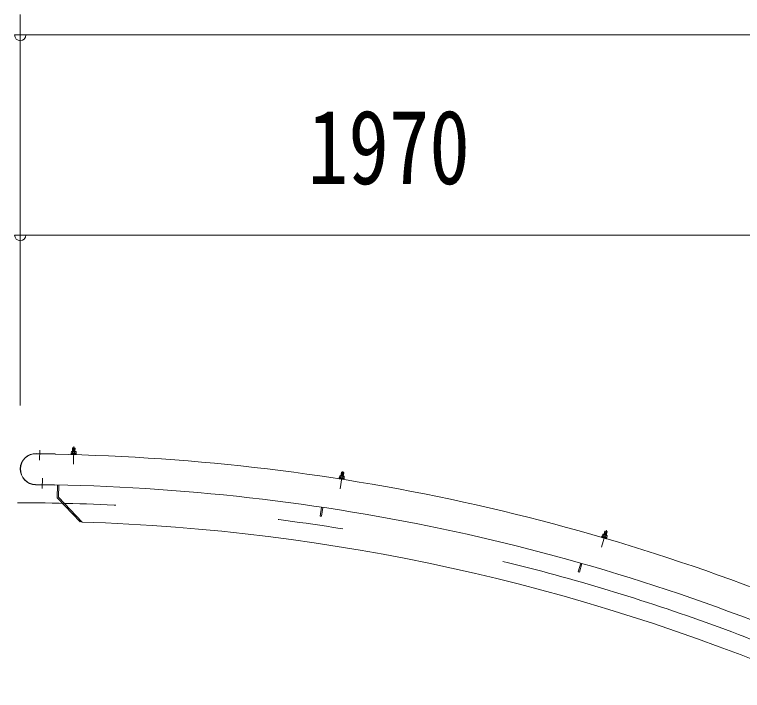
# Model space of a CAD drawing. Units: millimetres, scale not verified. Extents: x -31992 to 32005, y -14700 to 14700.
# Drawn here: x 6440 to 8224, y 5367 to 7023 of the extents above; entities that cross this region are included whole.
import ezdxf
from ezdxf.enums import TextEntityAlignment as Align

# ---------------------------------------------------------------- set-up
doc = ezdxf.new("R2010")
doc.units = ezdxf.units.MM
doc.header["$LTSCALE"] = 80
doc.linetypes.add('USER3', pattern=[24, 12, -5, 2, -5])
for name, color, linetype, lineweight in [('0-2_1-07BOLD', 7, 'Continuous', 18), ('0-3_1-27CENTER', 3, 'USER3', 18), ('0-4_1-47THIN', 4, 'Continuous', 18), ('0-5_1-57DIM', 3, 'Continuous', 18)]:
    doc.layers.add(name, color=color, linetype=linetype, lineweight=lineweight)
doc.styles.add('ＭＳ ゴシック', font='')
doc.styles.get('ＭＳ ゴシック').set_extended_font_data('MS Gothic')

msp = doc.modelspace()

# ---------------------------------------------------------------- linework, layer by layer
at = {"layer": '0-2_1-07BOLD'}
for p, q in [((6582.32, 5952.73), (6582.54, 5960.88)), ((6583.56, 5961.85), (6582.54, 5960.88)), ((6588.54, 5960.72), (6582.54, 5960.88)), ((6587.56, 5961.75), (6583.56, 5961.85)), ((6588.54, 5960.72), (6587.56, 5961.75)), ((6588.32, 5952.57), (6588.54, 5960.72)), ((6493.43, 5947.11), (6540.12, 5946.17)), ((6540.13, 5946.68), (6493.44, 5947.61)), ((6540.13, 5946.68), (6540.11, 5945.56)), ((6578.94, 5947.82), (6578.9, 5946.32)), ((6578.9, 5946.32), (6591.39, 5945.98)), ((6579.37, 5946.31), (6579.33, 5944.71)), ((6580.42, 5952.78), (6590.22, 5952.52)), ((6582.42, 5952.23), (6582.3, 5947.73)), ((6588.19, 5952.07), (6588.07, 5947.58)), ((6590.22, 5952.52), (6591.08, 5951.99)), ((6590.92, 5946), (6590.87, 5944.4)), ((6591.08, 5951.99), (6590.95, 5947.5)), ((7236.11, 5886.96), (7235.86, 5885.37)), ((7235.87, 5888.51), (7248.22, 5886.57)), ((7237.98, 5893.24), (7247.66, 5891.72)), ((7239.89, 5892.43), (7239.19, 5887.99)), ((7239.85, 5892.94), (7241.12, 5901)), ((7247.05, 5900.07), (7241.12, 5901)), ((7245.6, 5891.53), (7244.9, 5887.09)), ((7245.79, 5892.01), (7247.05, 5900.07)), ((7247.66, 5891.72), (7248.44, 5891.08)), ((7248.44, 5891.08), (7247.75, 5886.64)), ((7248.22, 5886.57), (7247.99, 5885.09)), ((6491.91, 5871.03), (6538.6, 5870.09)), ((6491.92, 5871.52), (6538.61, 5870.59)), ((6538.61, 5870.58), (6538.6, 5870.09)), ((6545.41, 5870.46), (6544.78, 5839.14)), ((6548.61, 5870.39), (6548.01, 5840.4)), ((7235.86, 5885.37), (7247.27, 5883.58)), ((7247.52, 5885.16), (7247.27, 5883.58)), ((6601.13, 5780.49), (6544.78, 5839.14)), ((6606.26, 5779.76), (6548.01, 5840.4)), ((7195.85, 5815.61), (7192.59, 5793.86)), ((6603.43, 5782.71), (6601.13, 5780.49)), ((7879.74, 5745.27), (7879.32, 5743.84)), ((7879.32, 5743.84), (7891.31, 5740.32)), ((7879.78, 5743.7), (7879.33, 5742.16)), ((7882.44, 5749.69), (7891.84, 5746.94)), ((7884.23, 5748.64), (7882.97, 5744.33)), ((7884.26, 5749.16), (7886.55, 5756.98)), ((7887.79, 5757.66), (7886.55, 5756.98)), ((7892.31, 5755.29), (7886.55, 5756.98)), ((7891.63, 5756.54), (7887.79, 5757.66)), ((7889.77, 5747.02), (7888.51, 5742.71)), ((7890.02, 5747.47), (7892.31, 5755.29)), ((7892.54, 5746.21), (7891.28, 5741.9)), ((7892.31, 5755.29), (7891.63, 5756.54)), ((7891.84, 5746.94), (7892.54, 5746.21)), ((7879.33, 5742.16), (7890.41, 5738.92)), ((7890.86, 5740.46), (7890.41, 5738.92)), ((7830.68, 5678.13), (7824.65, 5656.97))]:
    msp.add_line(p, q, dxfattribs=at)
for points in [[(6578.94, 5947.82), (6591.43, 5947.48), (6591.39, 5945.98)], [(6580.42, 5952.78), (6579.53, 5952.3), (6579.41, 5947.81)], [(7235.87, 5888.51), (7235.64, 5887.03), (7247.99, 5885.09)], [(7237.98, 5893.24), (7237.04, 5892.88), (7236.34, 5888.43)], [(7247.05, 5900.07), (7246.22, 5901.21), (7242.26, 5901.83), (7241.12, 5901)], [(7192.68, 5816.09), (7189.42, 5794.33), (7192.59, 5793.86)], [(7879.74, 5745.27), (7891.74, 5741.76), (7891.31, 5740.32)], [(7882.44, 5749.69), (7881.46, 5749.45), (7880.2, 5745.14)], [(7827.6, 5679), (7821.57, 5657.85), (7824.65, 5656.97)]]:
    msp.add_lwpolyline(points, dxfattribs=at)
for centre, radius, start, end in [((6492.68, 5909.32), 38.3, 88.854, 268.854), ((6492.68, 5909.32), 37.8, 88.854, 268.854), ((6447.72, 826.85), 5119.55, 65.66528, 88.9659), ((6580.93, 5950.45), 2.32, 49.93085, 88.46228), ((6585.09, 5944.15), 8.51, 68.63316, 108.29361), ((6589.59, 5950.22), 2.32, 88.46228, 127.00851), ((7238.19, 5890.86), 2.32, 42.54817, 81.07961), ((7241.5, 5884.07), 8.51, 61.25049, 100.91093), ((7246.74, 5889.52), 2.32, 81.07961, 119.62584), ((6447.72, 826.85), 5044.55, 65.80466, 88.96758), ((6447.72, 826.85), 4955.45, 67.05199, 88.16658), ((7882.34, 5747.31), 2.32, 35.1655, 73.69695), ((7884.75, 5740.15), 8.51, 53.86781, 93.52827), ((7890.65, 5744.88), 2.32, 73.69695, 112.24318)]:
    msp.add_arc(centre, radius, start, end, dxfattribs=at)
at = {"layer": '0-3_1-27CENTER'}
for p, q in [((6585.64, 5964.55), (6584.47, 5921.04)), ((6502.31, 5956.03), (6501.81, 5931.04)), ((7244.66, 5904.23), (7237.92, 5861.24)), ((6508.43, 5862.09), (6508.94, 5887.08)), ((7890.48, 5759.74), (7878.26, 5717.96))]:
    msp.add_line(p, q, dxfattribs=at)
msp.add_arc((6447.72, 826.85), 5000, 65.24121, 90, dxfattribs=at)
at = {"layer": '0-4_1-47THIN'}
for p, q in [((6583.12, 5952.71), (6583.36, 5961.66)), ((6587.52, 5952.59), (6587.76, 5961.53)), ((7240.65, 5892.82), (7242.04, 5901.66)), ((7244.99, 5892.14), (7246.39, 5900.98)), ((7885.03, 5748.94), (7887.54, 5757.53)), ((7889.25, 5747.7), (7891.77, 5756.29))]:
    msp.add_line(p, q, dxfattribs=at)
at = {"layer": '0-5_1-57DIM'}
for p, q in [((6454.38, 6064.7), (6454.38, 7022.54)), ((6468.38, 6972.54), (6440.38, 6972.54)), ((6454.38, 6972.54), (10724.38, 6972.54)), ((6468.38, 6482.54), (6440.38, 6482.54)), ((6454.38, 6482.54), (10724.38, 6482.54))]:
    msp.add_line(p, q, dxfattribs=at)
for centre in [(6454.38, 6972.54), (6454.38, 6482.54)]:
    msp.add_arc(centre, 14, 180, 0, dxfattribs=at)

# ---------------------------------------------------------------- texts
at = {"layer": '0-5_1-57DIM', "color": 7, "style": 'ＭＳ ゴシック', "width": 0.8}
msp.add_text('1970', height=182.3, dxfattribs=at).set_placement((7159.11, 6552.54), align=Align.BOTTOM_LEFT)

doc.saveas('drawing.dxf')
